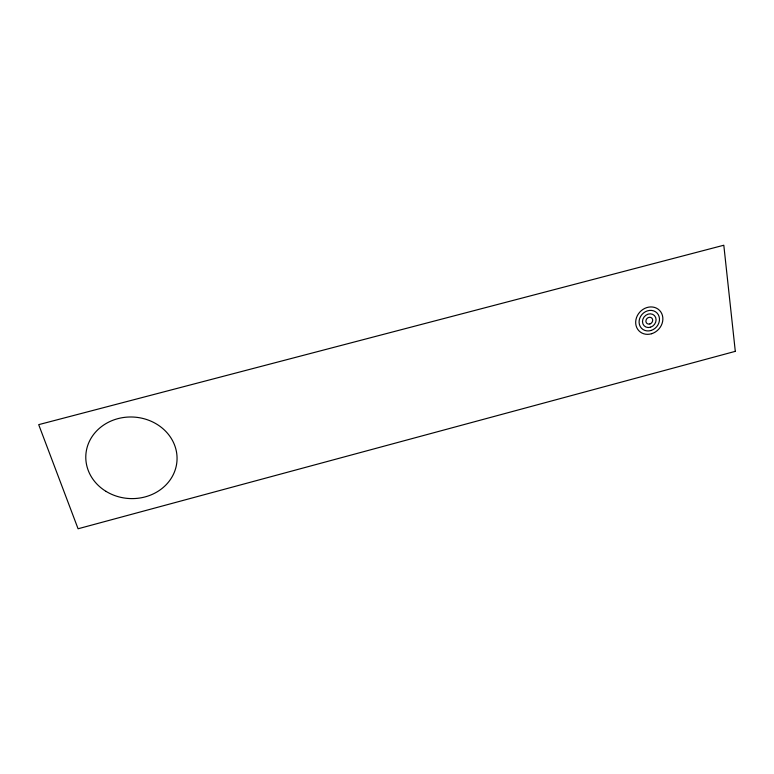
<?xml version="1.0" encoding="UTF-8"?>
<svg xmlns="http://www.w3.org/2000/svg" width="774" height="774" viewBox="0 0 774 774"><rect width="100%" height="100%" fill="white"/><g stroke="black" fill="none" stroke-linecap="round" stroke-linejoin="round"><path stroke-width="1.16" d="M735.3 351.348L78.077 528.768L38.7 424.645L723.806 245.232L735.3 351.348M105.98 491.345A45.656 40.79 3.7 0 0 176.956 461.149A45.656 40.79 3.7 0 0 111.34 420.892A45.656 40.79 3.7 0 0 105.98 491.345M649.908 323.958A3.628 3.183 -46.8 0 0 651.882 318.153A3.628 3.183 -46.8 0 0 646.096 319.962A3.628 3.183 -46.8 0 0 649.908 323.958M650.518 327.209A7.256 6.376 -46.8 0 0 654.475 315.608A7.256 6.376 -46.8 0 0 642.884 319.227A7.256 6.376 -46.8 0 0 650.518 327.209M651.108 330.459A10.884 9.559 -46.8 0 0 657.068 313.054A10.884 9.559 -46.8 0 0 639.682 318.462A10.884 9.559 -46.8 0 0 651.108 330.459M651.689 333.7A14.513 12.742 -46.8 0 0 659.661 310.509A14.513 12.742 -46.8 0 0 636.48 317.688A14.513 12.742 -46.8 0 0 651.689 333.7"/></g></svg>
